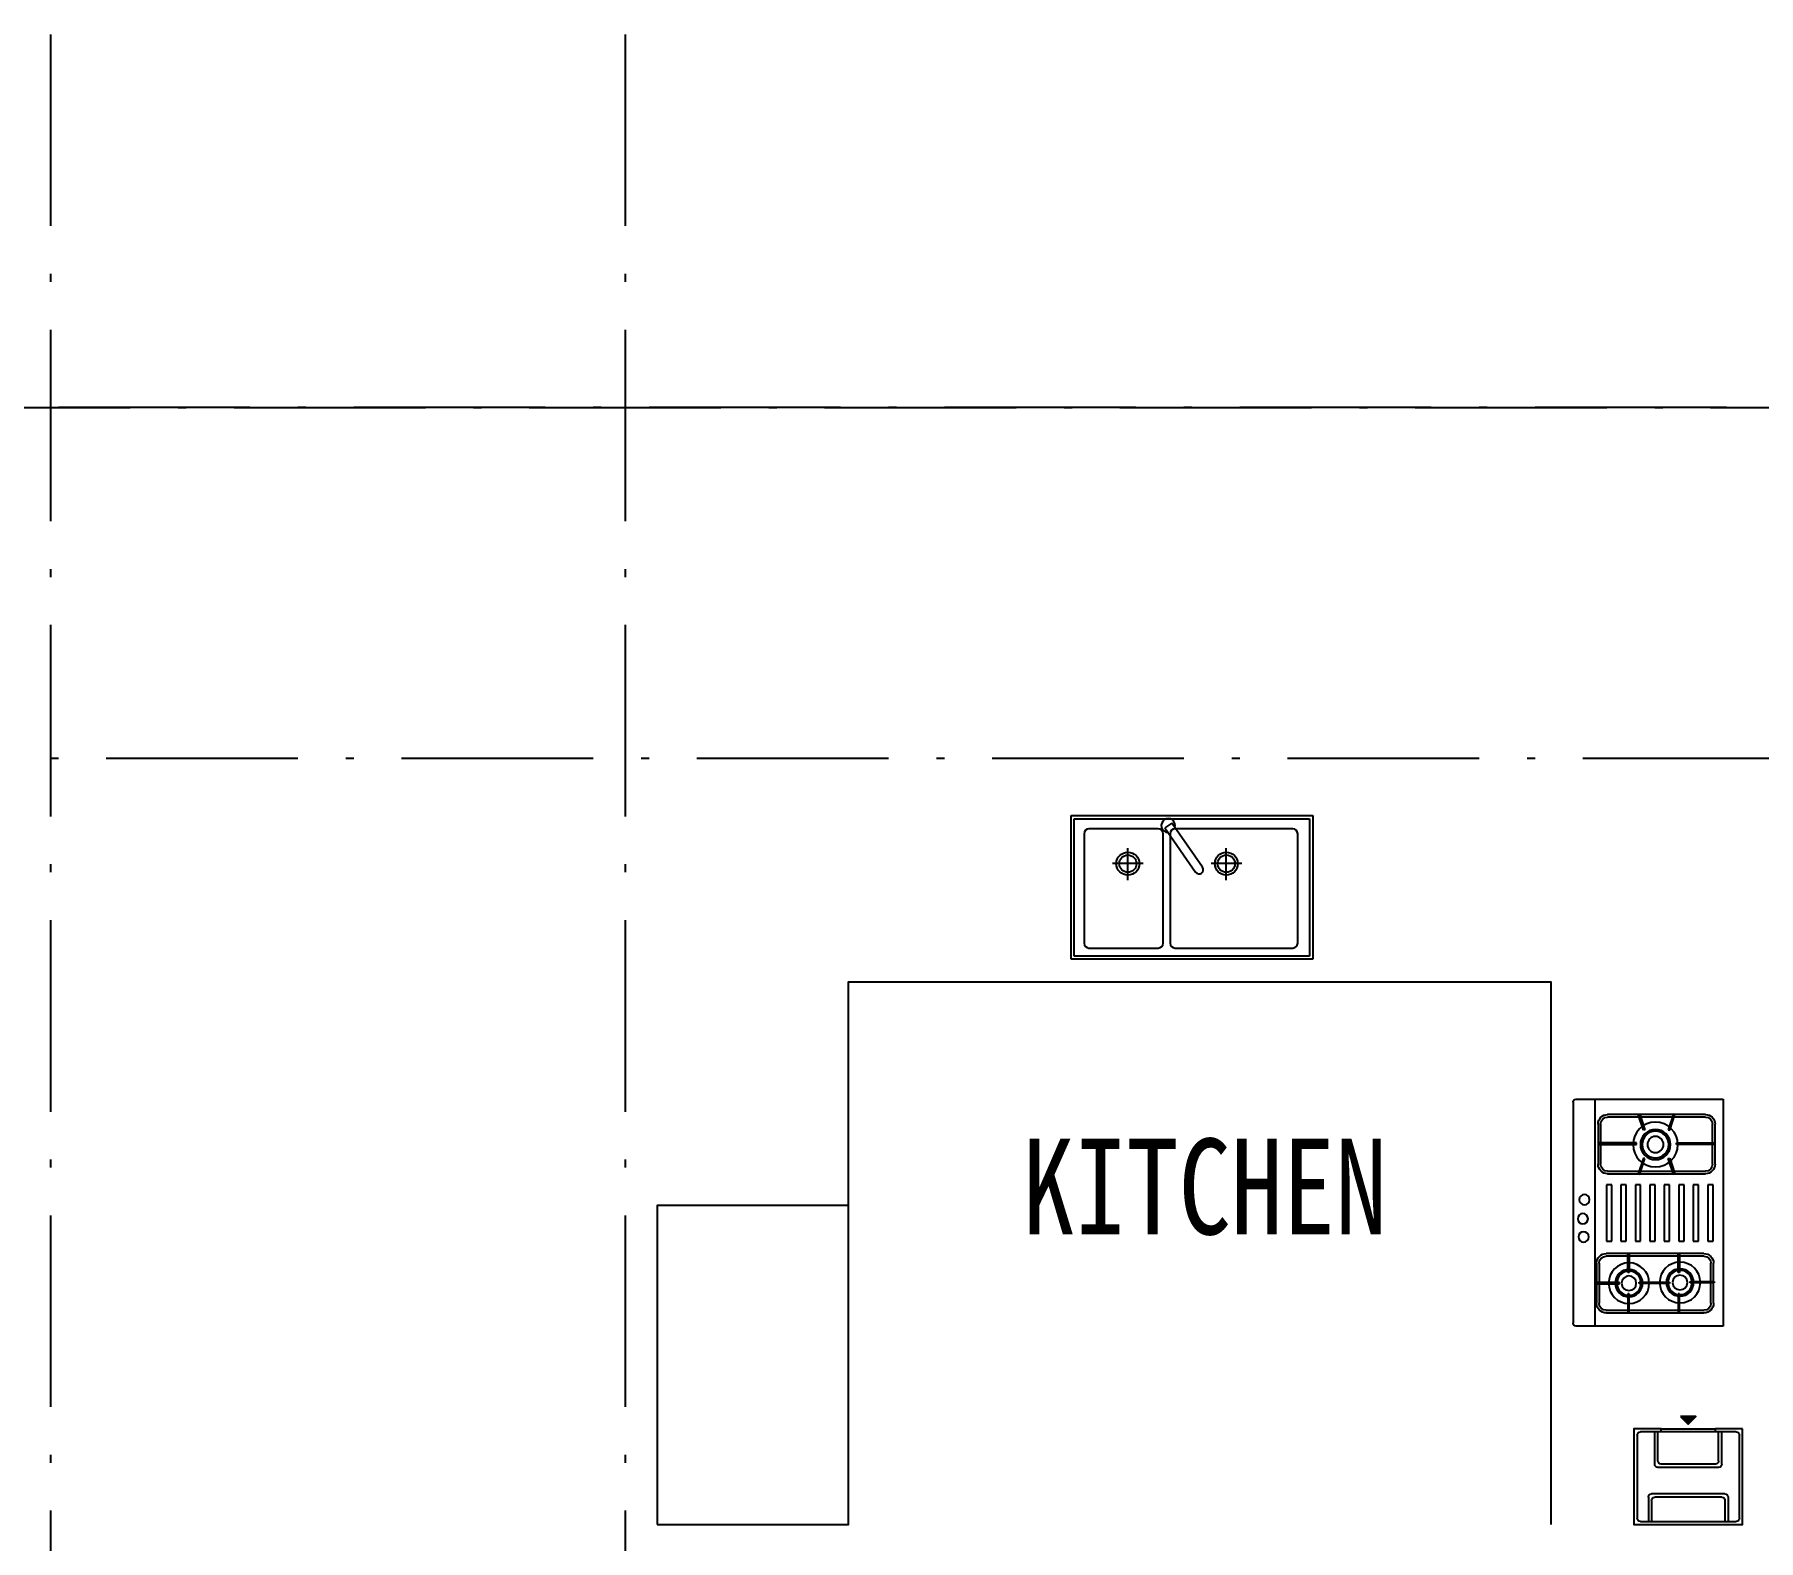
# Model space of a CAD drawing. Extents: x 164940 to 3842273, y 640355 to 1124023.
# Drawn here: x 3640767 to 3646167, y 1105727 to 1110446 of the extents above; entities that cross this region are included whole.
import ezdxf

# ---------------------------------------------------------------- set-up
doc = ezdxf.new("R2010")
doc.units = 0
doc.header["$LTSCALE"] = 1000
doc.header["$MEASUREMENT"] = 0
for name, pattern in [('ACAD_ISO10W100', [18.5, 12, -3, 0.5, -3]), ('DASH', [0.35, 0.25, -0.1]), ('DOTE', [2.42, 2, -0.2, 0.02, -0.2])]:
    doc.linetypes.add(name, pattern=pattern)
for name, color, linetype in [('-厨卫', 154, 'Continuous'), ('-管井', 228, 'Continuous'), ('DOTE', 1, 'DOTE')]:
    doc.layers.add(name, color=color, linetype=linetype)
doc.styles.add('-黑体', font='SIMHEI.TTF', dxfattribs={"width": 0.8})

# ---------------------------------------------------------------- blocks, each defined once
blk = doc.blocks.new('PWII24')
blk.add_hatch(color=256).paths.add_polyline_path([(146.1, -39), (170, -14.8), (193.9, -39)])
for p, q in [((10, 20), (10, 280)), ((20, 290), (320, 290)), ((45, 214.2), (45, 290)), ((55, 224.2), (55, 290)), ((285, 224.2), (285, 290)), ((295, 214.2), (295, 290)), ((330, 280), (330, 20)), ((285, 204.2), (55, 204.2)), ((275, 214.2), (65, 214.2)), ((65, 110.8), (65, 10)), ((265, 120.8), (75, 120.8)), ((255, 110.8), (85, 110.8)), ((275, 110.8), (275, 10)), ((75, 100.8), (75, 10)), ((265, 100.8), (265, 10)), ((10, 20), (10, 35)), ((85, 10), (85, 0)), ((255, 10), (255, 0)), ((320, 10), (255, 10))]:
    blk.add_line(p, q)
at = {"linetype": 'DASH'}
for p, q in [((0, 0), (0, 35)), ((85, 0), (255, 0))]:
    blk.add_line(p, q, dxfattribs=at)
for points in [[(0, 0), (0, 300), (340, 300), (340, 0)], [(85, 0), (0, 0), (0, 35)], [(85, 10), (20, 10)], [(340, 0), (255, 0)]]:
    blk.add_lwpolyline(points)
blk.add_lwpolyline([(255, 10), (85, 10)], dxfattribs=at)
blk.add_lwpolyline([(146.1, -39), (170, -14.8), (193.9, -39)], close=True)
for centre, start, end in [((20, 280), 90, 180), ((320, 280), 0, 90), ((65, 224.2), 180, 270), ((275, 224.2), 270, 0), ((55, 214.2), 180, 270), ((285, 214.2), 270, 0), ((75, 110.8), 90, 180), ((85, 100.8), 90, 180), ((255, 100.8), 360, 90), ((265, 110.8), 360, 90), ((20, 20), 180, 270), ((320, 20), 270, 0)]:
    blk.add_arc(centre, 10, start, end)
blk = doc.blocks.new('A$C29673221')
for p, q in [((0, 711.5), (0, 0)), ((460, 711.5), (0, 711.5)), ((400.7, 0), (400.7, 711.5)), ((55.1, 663.3), (361.5, 663.3)), ((55.1, 655.3), (361.5, 655.3)), ((150.9, 663.2), (155.7, 664.7)), ((166.9, 614.1), (150.9, 663.2)), ((155.7, 664.7), (171.7, 615.6)), ((260.8, 664.7), (244.9, 615.6)), ((249.7, 614.1), (265.6, 663.2)), ((265.6, 663.2), (260.8, 664.7)), ((470, 701.5), (470, 10)), ((25.1, 507.5), (25.1, 633.3)), ((33.1, 507.5), (33.1, 633.3)), ((171.7, 615.6), (166.9, 614.1)), ((244.9, 615.6), (249.7, 614.1)), ((383.5, 633.3), (383.5, 507.5)), ((391.5, 633.3), (391.5, 507.5)), ((27.7, 574.2), (27.7, 569.6)), ((145.5, 574.2), (27.7, 574.2)), ((27.7, 569.6), (145.5, 569.6)), ((145.5, 569.6), (145.5, 574.2)), ((271.1, 569.6), (271.1, 574.2)), ((271.1, 574.2), (388.9, 574.2)), ((388.9, 569.6), (271.1, 569.6)), ((388.9, 574.2), (388.9, 569.6)), ((166.9, 526.7), (150.9, 477.6)), ((155.7, 476.1), (171.7, 525.2)), ((171.7, 525.2), (166.9, 526.7)), ((244.9, 525.2), (249.7, 526.7)), ((260.8, 476.1), (244.9, 525.2)), ((249.7, 526.7), (265.6, 477.6)), ((31.4, 266.2), (31.4, 442.4)), ((31.4, 442.4), (48, 442.4)), ((48, 442.4), (48, 266.2)), ((361.5, 485.5), (55.1, 485.5)), ((361.5, 477.5), (55.1, 477.5)), ((76.7, 266.2), (76.7, 442.4)), ((76.7, 442.4), (93.4, 442.4)), ((93.4, 442.4), (93.4, 266.2)), ((122.1, 266.2), (122.1, 442.4)), ((122.1, 442.4), (138.7, 442.4)), ((138.7, 442.4), (138.7, 266.2)), ((150.9, 477.6), (155.7, 476.1)), ((167.4, 266.2), (167.4, 442.4)), ((167.4, 442.4), (184.1, 442.4)), ((184.1, 442.4), (184.1, 266.2)), ((212.7, 266.2), (212.7, 442.4)), ((212.7, 442.4), (229.4, 442.4)), ((229.4, 442.4), (229.4, 266.2)), ((258.1, 266.2), (258.1, 442.4)), ((258.1, 442.4), (274.7, 442.4)), ((265.6, 477.6), (260.8, 476.1)), ((274.7, 442.4), (274.7, 266.2)), ((303.4, 266.2), (303.4, 442.4)), ((303.4, 442.4), (320.1, 442.4)), ((320.1, 442.4), (320.1, 266.2)), ((348.7, 266.2), (348.7, 442.4)), ((348.7, 442.4), (365.4, 442.4)), ((365.4, 442.4), (365.4, 266.2)), ((48, 266.2), (31.4, 266.2)), ((59.8, 227.5), (366.3, 227.5)), ((59.8, 219.5), (366.3, 219.5)), ((93.4, 266.2), (76.7, 266.2)), ((138.7, 266.2), (122.1, 266.2)), ((136.3, 227.4), (136.3, 167.7)), ((140.9, 227.4), (136.3, 227.4)), ((140.9, 167.7), (140.9, 227.4)), ((184.1, 266.2), (167.4, 266.2)), ((229.4, 266.2), (212.7, 266.2)), ((274.7, 266.2), (258.1, 266.2)), ((294, 227.4), (294, 167.7)), ((298.6, 227.4), (294, 227.4)), ((298.6, 167.7), (298.6, 227.4)), ((320.1, 266.2), (303.4, 266.2)), ((365.4, 266.2), (348.7, 266.2)), ((29.8, 71.7), (29.8, 197.5)), ((37.8, 71.7), (37.8, 197.5)), ((136.3, 167.7), (140.9, 167.7)), ((294, 167.7), (298.6, 167.7)), ((388.3, 197.5), (388.3, 71.7)), ((396.3, 197.5), (396.3, 71.7)), ((27.7, 140.3), (27.7, 135.7)), ((103.4, 140.3), (27.7, 140.3)), ((27.7, 135.7), (103.4, 135.7)), ((103.4, 135.7), (103.4, 140.3)), ((167.4, 138.2), (167.4, 133.6)), ((262.3, 138.2), (167.4, 138.2)), ((167.4, 133.6), (262.3, 133.6)), ((262.3, 133.6), (262.3, 138.2)), ((324.8, 132.5), (324.8, 137.1)), ((324.8, 137.1), (398.4, 137.1)), ((398.4, 132.5), (324.8, 132.5)), ((398.4, 137.1), (398.4, 132.5)), ((136.3, 42), (136.3, 101.8)), ((136.3, 101.8), (140.9, 101.8)), ((140.9, 101.8), (140.9, 42)), ((294, 42), (294, 101.8)), ((294, 101.8), (298.6, 101.8)), ((298.6, 101.8), (298.6, 42)), ((0, 0), (460, 0)), ((366.3, 49.7), (59.8, 49.7)), ((366.3, 41.7), (59.8, 41.7)), ((140.9, 42), (136.3, 42)), ((298.6, 42), (294, 42))]:
    blk.add_line(p, q)
for centre, radius in [((211.8, 569.1), 70.1), ((211.8, 569.1), 47.3), ((211.8, 569.1), 41.8), ((211.8, 569.1), 25.3), ((434.4, 396.4), 16.2), ((439.2, 336.8), 16.2), ((436.8, 279.7), 16.2), ((134.9, 136.9), 63.7), ((134.9, 136.9), 43), ((134.9, 136.9), 38), ((294.8, 134.7), 63.7), ((294.8, 134.7), 43), ((294.8, 134.7), 38), ((134.9, 136.9), 23), ((294.8, 134.7), 23)]:
    blk.add_circle(centre, radius)
for centre, radius, start, end in [((460, 701.5), 10, 0.039, 90), ((55.1, 633.3), 30, 90, 180), ((55.1, 633.3), 22, 90, 180), ((361.5, 633.3), 30, 360, 90), ((361.5, 633.3), 22, 360, 90), ((55.1, 507.5), 30, 180, 270), ((55.1, 507.5), 22, 180, 270), ((361.5, 507.5), 30, 270, 360), ((361.5, 507.5), 22, 270, 360), ((59.8, 197.5), 30, 90, 180), ((59.8, 197.5), 22, 90, 180), ((366.3, 197.5), 30, 360, 90), ((366.3, 197.5), 22, 360, 90), ((59.8, 71.7), 30, 180, 270), ((59.8, 71.7), 22, 180, 270), ((366.3, 71.7), 30, 270, 360), ((366.3, 71.7), 22, 270, 360), ((460, 10), 10, 270, 0.039)]:
    blk.add_arc(centre, radius, start, end)
blk = doc.blocks.new('A$C6B9C31F9')
for p, q in [((0, 0), (0, 450)), ((0, 450), (757, 450)), ((757, 450), (757, 0)), ((757, 0), (0, 0))]:
    blk.add_line(p, q)
at = {"color": 251}
for p, q in [((10, 10), (10, 440)), ((10, 440), (747, 440)), ((747, 440), (747, 10)), ((40.7, 393.4), (40.7, 50.3)), ((273, 408.4), (55.7, 408.4)), ((288, 50.3), (288, 393.4)), ((315, 426.6), (293.3, 411.4)), ((293.3, 411.4), (390, 273.1)), ((310.5, 393.4), (310.5, 50.3)), ((411.8, 288.3), (315, 426.6)), ((694.6, 408.4), (325.5, 408.4)), ((709.6, 50.3), (709.6, 393.4)), ((177.7, 248.1), (177.7, 348.3)), ((486.1, 248.1), (486.1, 348.3)), ((225.9, 299.6), (129.9, 299.6)), ((534.3, 299.6), (438.3, 299.6)), ((747, 10), (10, 10)), ((55.7, 35.3), (273, 35.3)), ((325.5, 35.3), (694.6, 35.3))]:
    blk.add_line(p, q, dxfattribs=at)
for centre, radius in [((177.7, 299.6), 36.1), ((177.7, 299.6), 27.1), ((486.1, 299.6), 36.1), ((486.1, 299.6), 27.1)]:
    blk.add_circle(centre, radius, dxfattribs=at)
for centre, radius, start, end in [((304.2, 419), 21.7, 342.6068, 267.3353), ((55.7, 393.4), 15, 90, 180), ((273, 393.4), 15, 0, 90), ((325.5, 393.4), 15, 90, 180), ((694.6, 393.4), 15, 0, 90), ((400.9, 280.7), 13.3, 214.971, 34.971), ((55.7, 50.3), 15, 180, 270), ((273, 50.3), 15, 270, 0), ((325.5, 50.3), 15, 180, 270), ((694.6, 50.3), 15, 270, 0)]:
    blk.add_arc(centre, radius, start, end, dxfattribs=at)

msp = doc.modelspace()

# ---------------------------------------------------------------- linework, layer by layer
at = {"layer": '-厨卫'}
msp.add_lwpolyline([(3643317.3, 1105777.3), (3643317.3, 1107477.3), (3645517.3, 1107477.3), (3645517.3, 1105777.3)], dxfattribs=at)
msp.add_lwpolyline([(3642717.3, 1105777.3), (3643317.3, 1105777.3), (3643317.3, 1106777.3), (3642717.3, 1106777.3)], close=True, dxfattribs=at)
at = {"layer": 'DOTE', "linetype": 'ACAD_ISO10W100', "ltscale": 0.05}
for p, q in [((3640817.3, 1110445.9), (3640817.3, 1102677.3)), ((3642617.3, 1110445.9), (3642617.3, 1102677.3)), ((3649767.3, 1109277.3), (3634917.3, 1109277.3)), ((3634917.3, 1109277.3), (3664617.3, 1109277.3)), ((3646217.3, 1108177.3), (3634917.3, 1108177.3))]:
    msp.add_line(p, q, dxfattribs=at)

# ---------------------------------------------------------------- block references
at = {"layer": '-厨卫'}
msp.add_blockref('A$C6B9C31F9', (3644014.3, 1107548.4), dxfattribs=at)
at = {"layer": '-厨卫', "xscale": -1}
msp.add_blockref('A$C29673221', (3646056.3, 1106398.8), dxfattribs=at)
at = {"layer": '-管井', "xscale": -1, "rotation": 180}
msp.add_blockref('PWII24', (3645777.3, 1106077.3), dxfattribs=at)

# ---------------------------------------------------------------- texts
at = {"style": '-黑体', "width": 0.8}
msp.add_text('KITCHEN', height=300, rotation=360, dxfattribs=at).set_placement((3643861.4, 1106686.5))

doc.saveas('drawing.dxf')
